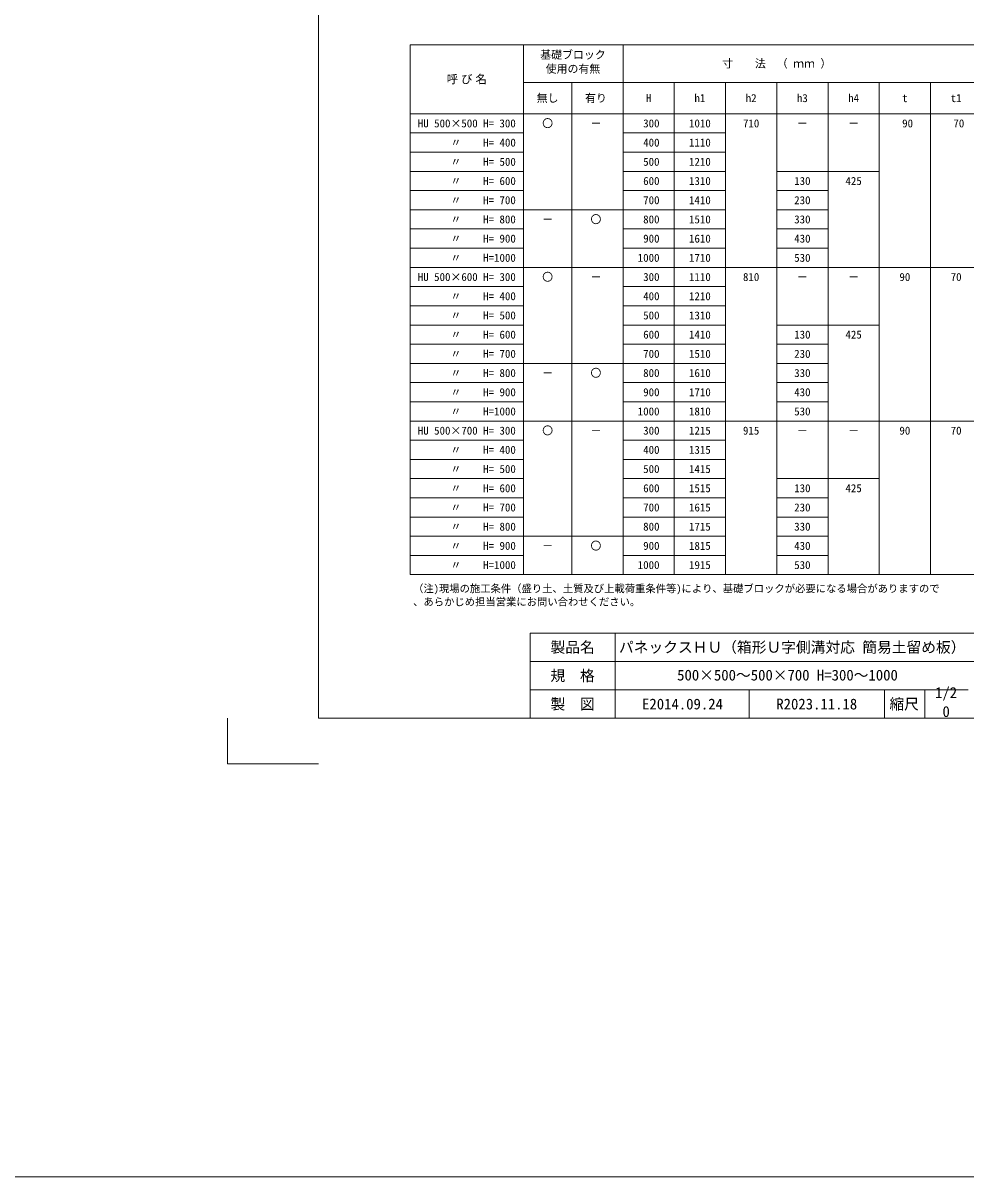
# Model space of a CAD drawing. Units: millimetres at full size; details may follow other scales. Extents: x -1501 to 45572, y 2928 to 12418.
# Drawn here: x 32388 to 36527, y 2928 to 7992 of the extents above; entities that cross this region are included whole.
import ezdxf
from ezdxf.enums import TextEntityAlignment as Align

# ---------------------------------------------------------------- set-up
doc = ezdxf.new("R2010")
doc.units = ezdxf.units.MM
doc.header["$LTSCALE"] = 40
for name, color, linetype, lineweight in [('0_2', 7, 'Continuous', 9), ('Defpoints_3', 7, 'Continuous', 13), ('寸法線', 7, 'Continuous', 9), ('枠', 5, 'Continuous', 5)]:
    doc.layers.add(name, color=color, linetype=linetype, lineweight=lineweight)
doc.styles.add('ＭＳ ゴシック', font='')
doc.styles.add('ＭＳ Ｐゴシック', font='')
doc.styles.get('ＭＳ ゴシック').set_extended_font_data('MS Gothic')
doc.styles.get('ＭＳ Ｐゴシック').set_extended_font_data('MS PGothic')

msp = doc.modelspace()

# ---------------------------------------------------------------- linework, layer by layer
at = {"layer": '0_2', "color": 1, "lineweight": 20}
msp.add_line((45572.03, 2927.61), (-1501.15, 2927.61), dxfattribs=at)
at = {"layer": 'Defpoints_3'}
for p in [(33284.92, 4940.77), (33684.92, 4740.77)]:
    msp.add_line(p, (33284.92, 4740.77), dxfattribs=at)
at = {"layer": '寸法線'}
for p, q in [((34087.16, 7896.73), (36821.89, 7896.73)), ((34087.16, 7896.73), (34087.16, 5570.94)), ((34584.82, 7896.73), (34584.82, 5570.94)), ((35021.89, 7896.73), (35021.89, 5570.94)), ((34584.82, 7731.21), (36596.89, 7731.21)), ((34796.89, 7731.21), (34796.89, 5570.94)), ((35246.89, 7731.21), (35246.89, 5570.94)), ((35471.89, 7731.21), (35471.89, 5570.94)), ((35696.89, 7731.21), (35696.89, 5570.94)), ((35921.89, 7731.21), (35921.89, 5570.94)), ((36146.89, 7731.21), (36146.89, 5570.94)), ((36371.89, 7731.21), (36371.89, 5570.94)), ((34087.16, 7593.59), (36821.89, 7593.59)), ((34087.16, 7509.31), (34584.82, 7509.31)), ((35021.89, 7509.31), (35471.89, 7509.31)), ((34087.16, 7425.03), (34584.82, 7425.03)), ((35021.89, 7425.03), (35471.89, 7425.03)), ((34087.16, 7340.76), (34584.82, 7340.76)), ((35021.89, 7340.76), (35471.89, 7340.76)), ((35696.89, 7340.76), (36146.89, 7340.76)), ((34087.16, 7256.48), (34584.82, 7256.48)), ((35021.89, 7256.48), (35471.89, 7256.48)), ((35696.89, 7256.48), (35921.89, 7256.48)), ((34087.16, 7172.2), (35471.89, 7172.2)), ((35696.89, 7172.2), (35921.89, 7172.2)), ((34087.16, 7087.93), (34584.82, 7087.93)), ((35021.89, 7087.93), (35471.89, 7087.93)), ((35696.89, 7087.93), (35921.89, 7087.93)), ((34087.16, 7003.65), (34584.82, 7003.65)), ((35021.89, 7003.65), (35471.89, 7003.65)), ((35696.89, 7003.65), (35921.89, 7003.65)), ((34087.16, 6919.37), (36821.89, 6919.37)), ((34087.16, 6919.37), (36821.89, 6919.37)), ((34087.16, 6835.1), (34584.82, 6835.1)), ((35021.89, 6835.1), (35471.89, 6835.1)), ((34087.16, 6750.82), (34584.82, 6750.82)), ((35021.89, 6750.82), (35471.89, 6750.82)), ((34087.16, 6666.54), (34584.82, 6666.54)), ((35021.89, 6666.54), (35471.89, 6666.54)), ((35696.89, 6666.54), (36146.89, 6666.54)), ((34087.16, 6582.27), (34584.82, 6582.27)), ((35021.89, 6582.27), (35471.89, 6582.27)), ((35696.89, 6582.27), (35921.89, 6582.27)), ((34087.16, 6497.99), (35471.89, 6497.99)), ((35696.89, 6497.99), (35921.89, 6497.99)), ((34087.16, 6413.71), (34584.82, 6413.71)), ((35021.89, 6413.71), (35471.89, 6413.71)), ((35696.89, 6413.71), (35921.89, 6413.71)), ((34087.16, 6329.44), (34584.82, 6329.44)), ((35021.89, 6329.44), (35471.89, 6329.44)), ((35696.89, 6329.44), (35921.89, 6329.44)), ((34087.16, 6245.16), (36821.89, 6245.16)), ((34087.16, 6160.88), (34584.82, 6160.88)), ((35021.89, 6160.88), (35471.89, 6160.88)), ((34087.16, 6076.6), (34584.82, 6076.6)), ((35021.89, 6076.6), (35471.89, 6076.6)), ((34087.16, 5992.33), (34584.82, 5992.33)), ((35021.89, 5992.33), (35471.89, 5992.33)), ((35696.89, 5992.33), (36146.89, 5992.33)), ((34087.16, 5908.05), (34584.82, 5908.05)), ((35021.89, 5908.05), (35471.89, 5908.05)), ((35696.89, 5908.05), (35921.89, 5908.05)), ((34087.16, 5823.77), (34584.82, 5823.77)), ((35021.89, 5823.77), (35471.89, 5823.77)), ((35696.89, 5823.77), (35921.89, 5823.77)), ((34087.16, 5739.5), (35471.89, 5739.5)), ((35696.89, 5739.5), (35921.89, 5739.5)), ((34087.16, 5655.22), (34584.82, 5655.22)), ((35021.89, 5655.22), (35471.89, 5655.22)), ((35696.89, 5655.22), (35921.89, 5655.22)), ((34087.16, 5570.94), (36821.89, 5570.94))]:
    msp.add_line(p, q, dxfattribs=at)
at = {"layer": '枠', "lineweight": 13}
for p, q in [((33684.92, 4940.77), (33684.92, 10480.77)), ((37284.92, 4940.77), (33684.92, 4940.77))]:
    msp.add_line(p, q, dxfattribs=at)
at = {"layer": '枠', "lineweight": 20}
for p, q in [((37284.92, 5314.61), (34613.76, 5314.61)), ((34613.76, 4940.77), (34613.76, 5314.61)), ((34987.59, 4940.77), (34987.59, 5314.61)), ((37284.92, 5190), (34613.76, 5190)), ((36537.25, 5065.38), (34613.76, 5065.38)), ((35575.5, 4940.77), (35575.5, 5065.38)), ((36169.46, 4940.77), (36169.46, 5065.38)), ((36347.61, 4940.77), (36347.61, 5065.38)), ((37284.92, 4940.77), (34613.76, 4940.77))]:
    msp.add_line(p, q, dxfattribs=at)

# ---------------------------------------------------------------- texts
at = {"layer": '0_2', "style": 'ＭＳ ゴシック'}
for s, p in [('（注)現場の施工条件（盛り土、土質及び上載荷重条件等)により、基礎ブロックが必要になる場合がありますので', (34100.33, 5526.46)), ('、あらかじめ担当営業にお問い合わせください。', (34100.33, 5468.13))]:
    msp.add_text(s, height=33.23, dxfattribs=at).set_placement(p, align=Align.TOP_LEFT)
at = {"layer": '寸法線', "style": 'ＭＳ ゴシック'}
for s, p in [('基礎ブロック', (34658.35, 7870.11)), ('使用の有無', (34682.31, 7808.44))]:
    msp.add_text(s, height=35.13, dxfattribs=at).set_placement(p, align=Align.TOP_LEFT)
at = {"layer": '寸法線'}
for s, height, style, p in [('寸\u3000  法\u3000（ ｍｍ ）', 35.13, 'ＭＳ ゴシック', (35696.89, 7813.97)), ('呼 び 名', 36.62, 'ＭＳ Ｐゴシック', (34335.99, 7745.16)), ('無し', 35.13, 'ＭＳ ゴシック', (34690.85, 7662.4)), ('有り', 35.13, 'ＭＳ ゴシック', (34902.92, 7662.4)), ('H', 35.13, 'ＭＳ ゴシック', (35134.39, 7662.4)), ('h1', 35.13, 'ＭＳ ゴシック', (35359.39, 7662.4)), ('h2', 35.13, 'ＭＳ ゴシック', (35584.39, 7662.4)), ('h3', 35.13, 'ＭＳ ゴシック', (35809.39, 7662.4)), ('h4', 35.13, 'ＭＳ ゴシック', (36034.39, 7662.4)), ('t', 35.13, 'ＭＳ ゴシック', (36259.39, 7662.4)), ('t1', 35.13, 'ＭＳ ゴシック', (36484.39, 7662.4)), ('HU 500×500 H= 300', 35.13, 'ＭＳ ゴシック', (34335.99, 7551.45)), ('〇', 35.13, 'ＭＳ ゴシック', (34690.85, 7551.45)), ('－', 35.13, 'ＭＳ ゴシック', (34902.92, 7551.45)), (' 300', 35.13, 'ＭＳ ゴシック', (35134.39, 7551.45)), ('1010', 35.13, 'ＭＳ ゴシック', (35359.39, 7551.45)), ('710', 35.13, 'ＭＳ ゴシック', (35584.39, 7551.45)), ('－', 35.13, 'ＭＳ ゴシック', (35809.39, 7551.45)), ('－', 35.13, 'ＭＳ ゴシック', (36034.39, 7551.45)), (' 90', 35.13, 'ＭＳ ゴシック', (36259.39, 7551.45)), (' 70', 35.13, 'ＭＳ ゴシック', (36484.39, 7551.45)), ('\u3000    〃  \u3000H= 400', 35.13, 'ＭＳ ゴシック', (34335.99, 7467.17)), (' 400', 35.13, 'ＭＳ ゴシック', (35134.39, 7467.17)), ('1110', 35.13, 'ＭＳ ゴシック', (35359.39, 7467.17)), ('\u3000    〃\u3000  H= 500', 35.13, 'ＭＳ ゴシック', (34335.99, 7382.89)), (' 500', 35.13, 'ＭＳ ゴシック', (35134.39, 7382.89)), ('1210', 35.13, 'ＭＳ ゴシック', (35359.39, 7382.89)), ('\u3000    〃\u3000\u3000H= 600', 35.13, 'ＭＳ ゴシック', (34335.99, 7298.62)), (' 600', 35.13, 'ＭＳ ゴシック', (35134.39, 7298.62)), ('1310', 35.13, 'ＭＳ ゴシック', (35359.39, 7298.62)), ('130', 35.13, 'ＭＳ ゴシック', (35809.39, 7298.62)), ('425', 35.13, 'ＭＳ ゴシック', (36034.39, 7298.62)), (' \u3000   〃    H= 700', 35.13, 'ＭＳ ゴシック', (34335.99, 7214.34)), (' 700', 35.13, 'ＭＳ ゴシック', (35134.39, 7214.34)), ('1410', 35.13, 'ＭＳ ゴシック', (35359.39, 7214.34)), ('230', 35.13, 'ＭＳ ゴシック', (35809.39, 7214.34)), ('      〃    H= 800', 35.13, 'ＭＳ ゴシック', (34335.99, 7130.06)), ('〇', 35.13, 'ＭＳ ゴシック', (34902.92, 7130.06)), (' 800', 35.13, 'ＭＳ ゴシック', (35134.39, 7130.06)), ('1510', 35.13, 'ＭＳ ゴシック', (35359.39, 7130.06)), ('330', 35.13, 'ＭＳ ゴシック', (35809.39, 7130.06)), ('－', 35.13, 'ＭＳ ゴシック', (34690.85, 7130.06)), (' \u3000   〃\u3000  H= 900', 35.13, 'ＭＳ ゴシック', (34335.99, 7045.79)), (' 900', 35.13, 'ＭＳ ゴシック', (35134.39, 7045.79)), ('1610', 35.13, 'ＭＳ ゴシック', (35359.39, 7045.79)), ('430', 35.13, 'ＭＳ ゴシック', (35809.39, 7045.79)), (' \u3000   〃 \u3000 H=1000', 35.13, 'ＭＳ ゴシック', (34335.99, 6961.51)), ('1000', 35.13, 'ＭＳ ゴシック', (35134.39, 6961.51)), ('1710', 35.13, 'ＭＳ ゴシック', (35359.39, 6961.51)), ('530', 35.13, 'ＭＳ ゴシック', (35809.39, 6961.51)), ('HU 500×600 H= 300', 35.13, 'ＭＳ ゴシック', (34335.99, 6877.23)), ('〇', 35.13, 'ＭＳ ゴシック', (34690.85, 6877.23)), (' 300', 35.13, 'ＭＳ ゴシック', (35134.39, 6877.23)), ('1110', 35.13, 'ＭＳ ゴシック', (35359.39, 6877.23)), ('810', 35.13, 'ＭＳ ゴシック', (35584.39, 6877.23)), ('90', 35.13, 'ＭＳ ゴシック', (36259.39, 6877.23)), ('70', 35.13, 'ＭＳ ゴシック', (36484.39, 6877.23)), ('－', 35.13, 'ＭＳ ゴシック', (34902.92, 6877.23)), ('－', 35.13, 'ＭＳ ゴシック', (35809.39, 6877.23)), ('－', 35.13, 'ＭＳ ゴシック', (36034.39, 6877.23)), ('\u3000    〃 \u3000 H= 400', 35.13, 'ＭＳ ゴシック', (34335.99, 6792.96)), (' 400', 35.13, 'ＭＳ ゴシック', (35134.39, 6792.96)), ('1210', 35.13, 'ＭＳ ゴシック', (35359.39, 6792.96)), (' \u3000   〃 \u3000 H= 500', 35.13, 'ＭＳ ゴシック', (34335.99, 6708.68)), (' 500', 35.13, 'ＭＳ ゴシック', (35134.39, 6708.68)), ('1310', 35.13, 'ＭＳ ゴシック', (35359.39, 6708.68)), (' \u3000   〃 \u3000 H= 600', 35.13, 'ＭＳ ゴシック', (34335.99, 6624.4)), (' 600', 35.13, 'ＭＳ ゴシック', (35134.39, 6624.4)), ('1410', 35.13, 'ＭＳ ゴシック', (35359.39, 6624.4)), ('130', 35.13, 'ＭＳ ゴシック', (35809.39, 6624.4)), ('425', 35.13, 'ＭＳ ゴシック', (36034.39, 6624.4)), (' \u3000   〃 \u3000 H= 700', 35.13, 'ＭＳ ゴシック', (34335.99, 6540.13)), (' 700', 35.13, 'ＭＳ ゴシック', (35134.39, 6540.13)), ('1510', 35.13, 'ＭＳ ゴシック', (35359.39, 6540.13)), ('230', 35.13, 'ＭＳ ゴシック', (35809.39, 6540.13)), (' \u3000   〃 \u3000 H= 800', 35.13, 'ＭＳ ゴシック', (34335.99, 6455.85)), ('－', 35.13, 'ＭＳ ゴシック', (34690.85, 6455.85)), ('〇', 35.13, 'ＭＳ ゴシック', (34902.92, 6455.85)), (' 800', 35.13, 'ＭＳ ゴシック', (35134.39, 6455.85)), ('1610', 35.13, 'ＭＳ ゴシック', (35359.39, 6455.85)), ('330', 35.13, 'ＭＳ ゴシック', (35809.39, 6455.85)), (' \u3000   〃 \u3000 H= 900', 35.13, 'ＭＳ ゴシック', (34335.99, 6371.57)), (' 900', 35.13, 'ＭＳ ゴシック', (35134.39, 6371.57)), ('1710', 35.13, 'ＭＳ ゴシック', (35359.39, 6371.57)), ('430', 35.13, 'ＭＳ ゴシック', (35809.39, 6371.57)), (' \u3000   〃 \u3000 H=1000', 35.13, 'ＭＳ ゴシック', (34335.99, 6287.3)), ('1000', 35.13, 'ＭＳ ゴシック', (35134.39, 6287.3)), ('1810', 35.13, 'ＭＳ ゴシック', (35359.39, 6287.3)), ('530', 35.13, 'ＭＳ ゴシック', (35809.39, 6287.3)), ('HU 500×700 H= 300', 35.13, 'ＭＳ ゴシック', (34335.99, 6203.02)), ('〇', 35.13, 'ＭＳ ゴシック', (34690.85, 6203.02)), ('－', 35.13, 'ＭＳ ゴシック', (34902.92, 6203.02)), (' 300', 35.13, 'ＭＳ ゴシック', (35134.39, 6203.02)), ('1215', 35.13, 'ＭＳ ゴシック', (35359.39, 6203.02)), ('915', 35.13, 'ＭＳ ゴシック', (35584.39, 6203.02)), ('－', 35.13, 'ＭＳ ゴシック', (35809.39, 6203.02)), ('－', 35.13, 'ＭＳ ゴシック', (36034.39, 6203.02)), ('90', 35.13, 'ＭＳ ゴシック', (36259.39, 6203.02)), ('70', 35.13, 'ＭＳ ゴシック', (36484.39, 6203.02)), ('\u3000    〃 \u3000 H= 400', 35.13, 'ＭＳ ゴシック', (34335.99, 6118.74)), (' 400', 35.13, 'ＭＳ ゴシック', (35134.39, 6118.74)), ('1315', 35.13, 'ＭＳ ゴシック', (35359.39, 6118.74)), (' \u3000   〃 \u3000 H= 500', 35.13, 'ＭＳ ゴシック', (34335.99, 6034.47)), (' 500', 35.13, 'ＭＳ ゴシック', (35134.39, 6034.47)), ('1415', 35.13, 'ＭＳ ゴシック', (35359.39, 6034.47)), (' \u3000   〃 \u3000 H= 600', 35.13, 'ＭＳ ゴシック', (34335.99, 5950.19)), (' 600', 35.13, 'ＭＳ ゴシック', (35134.39, 5950.19)), ('1515', 35.13, 'ＭＳ ゴシック', (35359.39, 5950.19)), ('130', 35.13, 'ＭＳ ゴシック', (35809.39, 5950.19)), ('425', 35.13, 'ＭＳ ゴシック', (36034.39, 5950.19)), (' \u3000   〃 \u3000 H= 700', 35.13, 'ＭＳ ゴシック', (34335.99, 5865.91)), (' 700', 35.13, 'ＭＳ ゴシック', (35134.39, 5865.91)), ('1615', 35.13, 'ＭＳ ゴシック', (35359.39, 5865.91)), ('230', 35.13, 'ＭＳ ゴシック', (35809.39, 5865.91)), (' \u3000   〃 \u3000 H= 800', 35.13, 'ＭＳ ゴシック', (34335.99, 5781.64)), (' 800', 35.13, 'ＭＳ ゴシック', (35134.39, 5781.64)), ('1715', 35.13, 'ＭＳ ゴシック', (35359.39, 5781.64)), ('330', 35.13, 'ＭＳ ゴシック', (35809.39, 5781.64)), (' \u3000   〃 \u3000 H= 900', 35.13, 'ＭＳ ゴシック', (34335.99, 5697.36)), ('－', 35.13, 'ＭＳ ゴシック', (34690.85, 5697.36)), ('〇', 35.13, 'ＭＳ ゴシック', (34902.92, 5697.36)), (' 900', 35.13, 'ＭＳ ゴシック', (35134.39, 5697.36)), ('1815', 35.13, 'ＭＳ ゴシック', (35359.39, 5697.36)), ('430', 35.13, 'ＭＳ ゴシック', (35809.39, 5697.36)), (' \u3000   〃 \u3000 H=1000', 35.13, 'ＭＳ ゴシック', (34335.99, 5613.08)), ('1000', 35.13, 'ＭＳ ゴシック', (35134.39, 5613.08)), ('1915', 35.13, 'ＭＳ ゴシック', (35359.39, 5613.08)), ('530', 35.13, 'ＭＳ ゴシック', (35809.39, 5613.08))]:
    msp.add_text(s, height=height, dxfattribs=dict(at, style=style)).set_placement(p, align=Align.MIDDLE_CENTER)
at = {"layer": '枠', "color": 7, "style": 'ＭＳ ゴシック'}
for s, p in [('製品名', (34800.67, 5252.3)), ('パネックスＨＵ（箱形Ｕ字側溝対応 簡易土留め板）', (35764.81, 5252.3)), ('規\u3000格', (34800.67, 5127.69)), ('500×500～500×700 H=300～1000', (35744.08, 5130)), ('製\u3000図', (34800.67, 5003.08)), ('E2014.09.24', (35283.06, 5003.08)), ('R2023.11.18', (35872.48, 5003.08)), ('縮尺', (36256.26, 5003.08))]:
    msp.add_text(s, height=47.47, dxfattribs=at).set_placement(p, align=Align.MIDDLE_CENTER)
for s, p in [('1/2', (36392.1, 5077.12)), ('0', (36424.47, 4993.79))]:
    msp.add_text(s, height=47.47, dxfattribs=at).set_placement(p, align=Align.TOP_LEFT)

doc.saveas('drawing.dxf')
